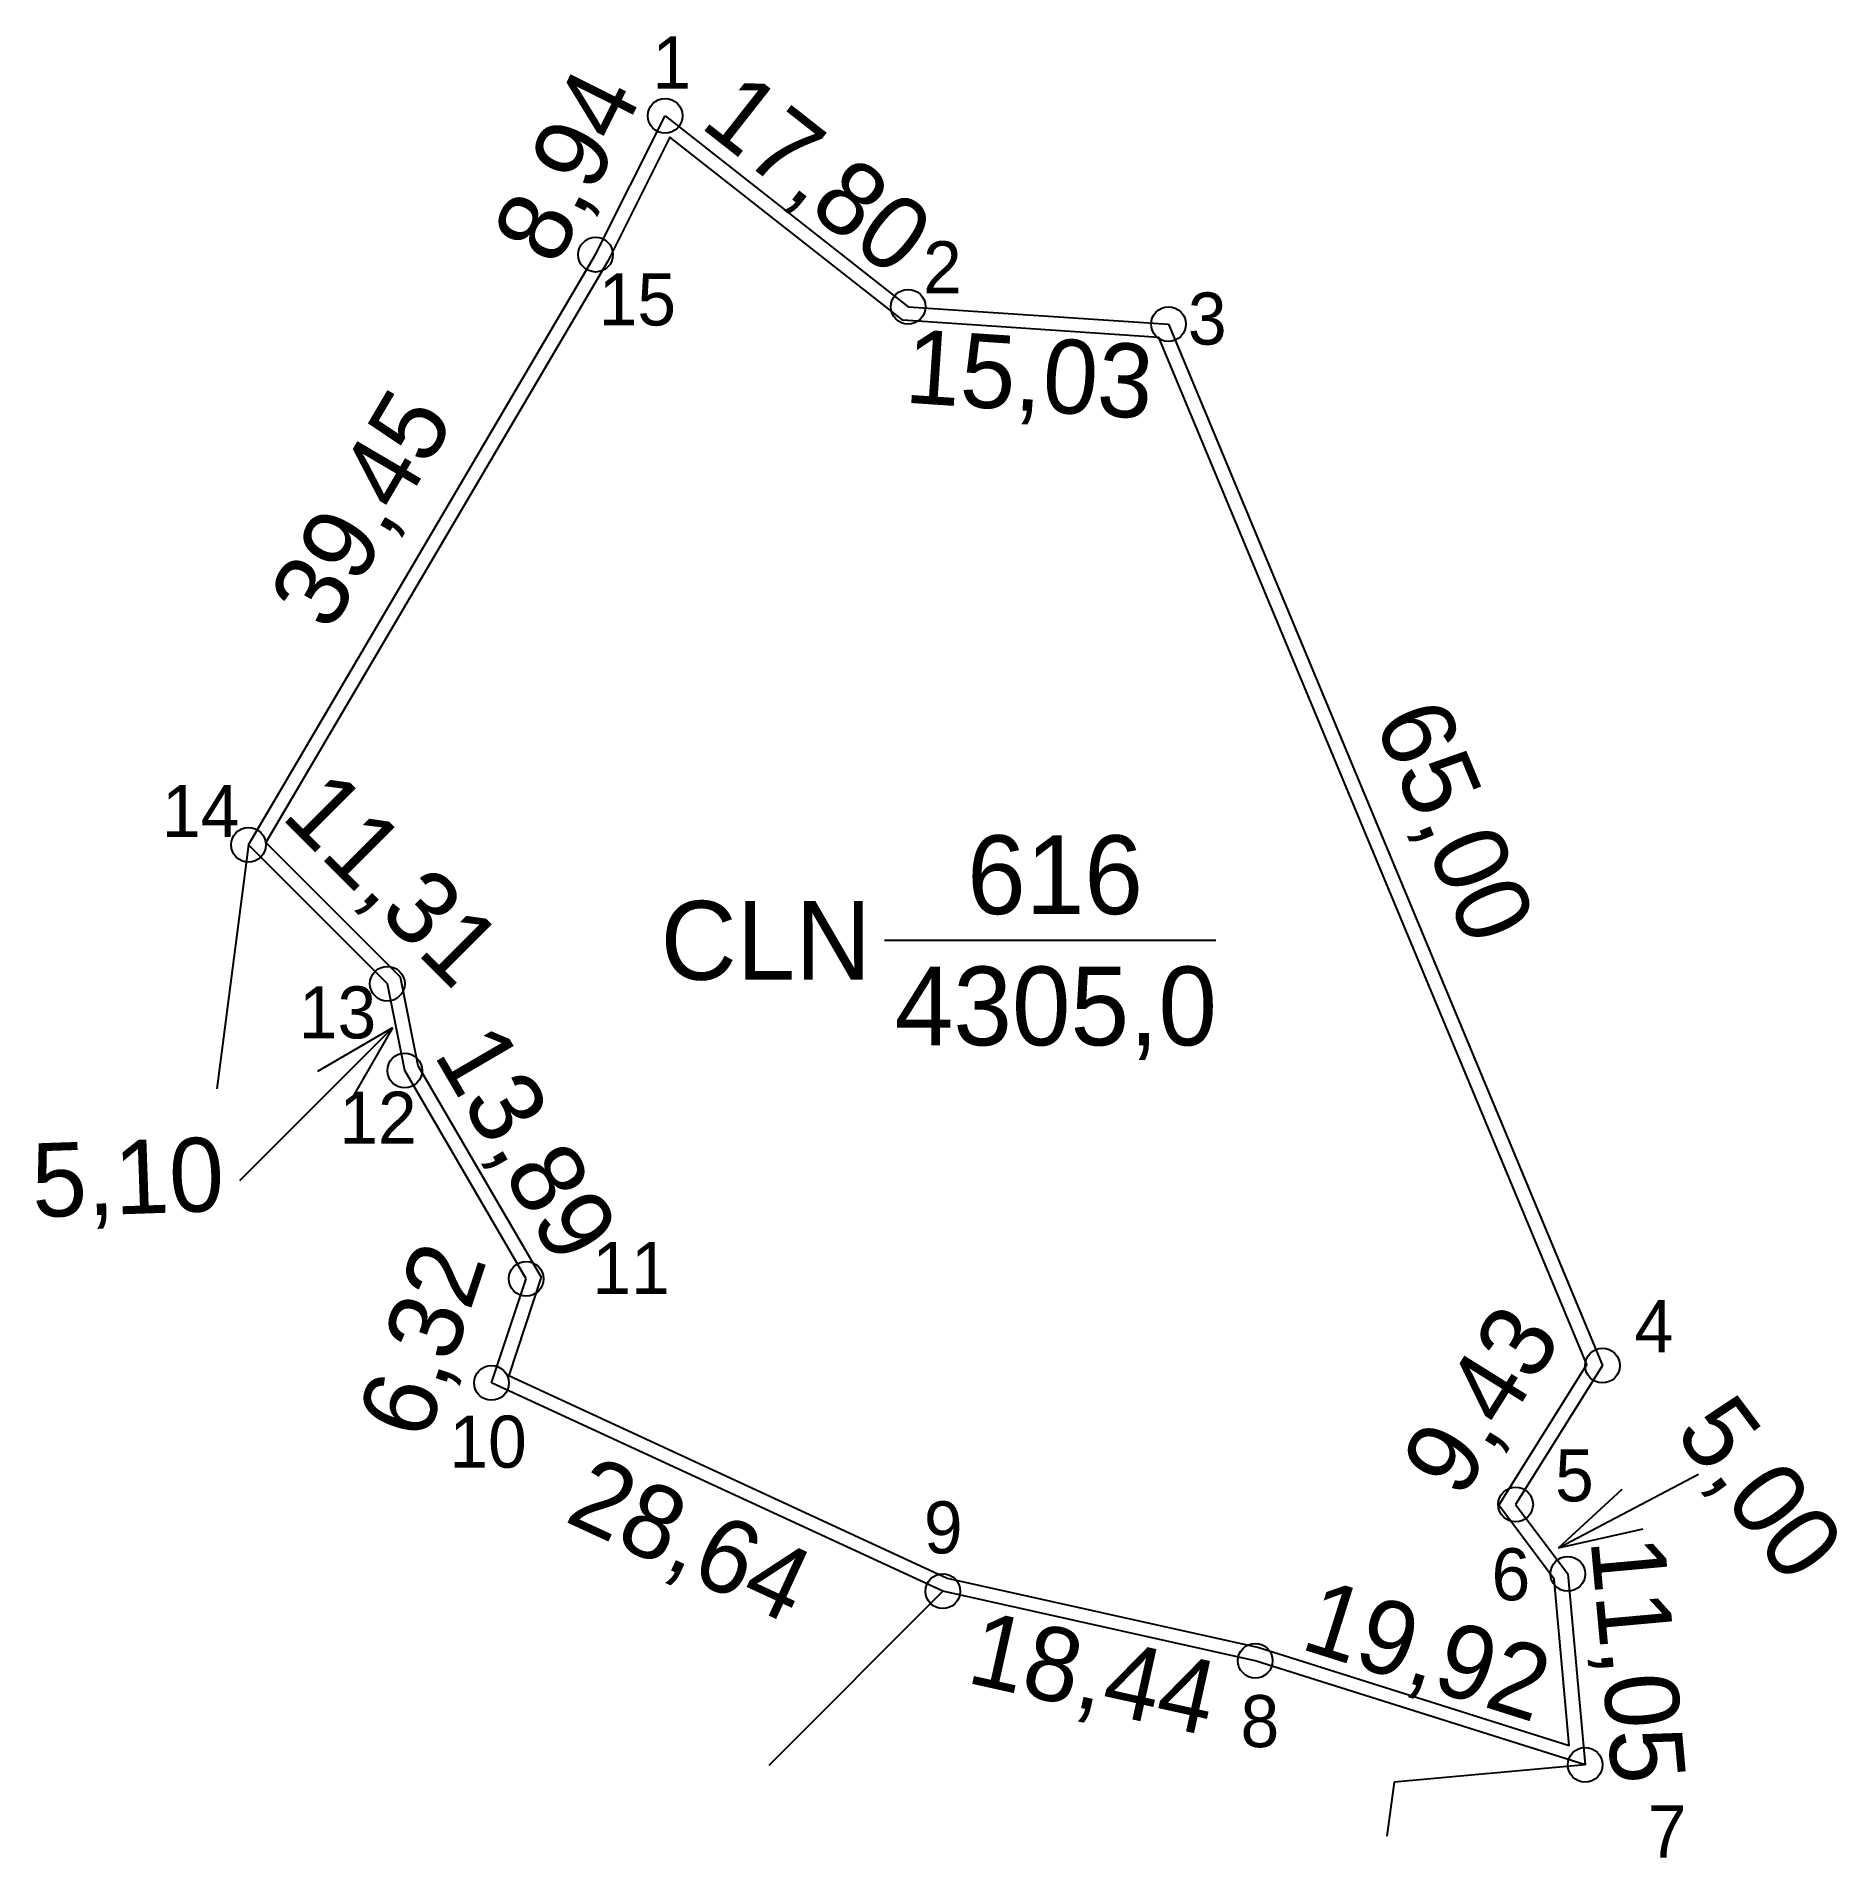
# Model space of a CAD drawing. Extents: x 553244 to 553348, y 1841519 to 1841624.
import ezdxf

# ---------------------------------------------------------------- set-up
doc = ezdxf.new("R2010")
doc.units = 0
for name, color, linetype in [('CanhThua', 7, 'Continuous'), ('ChieuDaiCanhThua', 7, 'Continuous'), ('Level 2', 7, 'Continuous'), ('Level 35', 7, 'Continuous'), ('MocDinhThua', 7, 'Continuous'), ('NhanDiaChinhThua', 7, 'Continuous'), ('RauThua', 7, 'Continuous'), ('SoHieuDinhThua', 7, 'Continuous')]:
    doc.layers.add(name, color=color, linetype=linetype)

msp = doc.modelspace()

# ---------------------------------------------------------------- linework, layer by layer
at = {"layer": 'CanhThua'}
for p, q in [((553276, 1841611), (553280, 1841619)), ((553280, 1841619), (553294, 1841608)), ((553256, 1841577), (553276, 1841611)), ((553294, 1841608), (553309, 1841607)), ((553309, 1841607), (553334, 1841547)), ((553264, 1841569), (553256, 1841577)), ((553265, 1841564), (553264, 1841569)), ((553272, 1841552), (553265, 1841564)), ((553270, 1841546), (553272, 1841552)), ((553334, 1841547), (553329, 1841539)), ((553296, 1841534), (553270, 1841546)), ((553329, 1841539), (553332, 1841535)), ((553332, 1841535), (553333, 1841524)), ((553314, 1841530), (553296, 1841534)), ((553333, 1841524), (553314, 1841530))]:
    msp.add_line(p, q, dxfattribs=at)
at = {"layer": 'Level 2'}
msp.add_lwpolyline([(553328.03, 1841538.96), (553333.1, 1841547.07), (553308.45, 1841606.23), (553293.7, 1841607.22), (553280.28, 1841617.77), (553276.7, 1841610.62), (553257, 1841577.13), (553264.74, 1841569.39), (553265.76, 1841564.29), (553272.87, 1841552.09), (553270.99, 1841546.43), (553296.26, 1841534.76), (553314.21, 1841530.77), (553332.09, 1841525.12), (553331.22, 1841534.7)], close=True, dxfattribs=at)
at = {"layer": 'Level 35'}
for p, q in [((553264.3, 1841566.46), (553255.49, 1841557.64)), ((553264.3, 1841566.46), (553259.97, 1841563.95)), ((553264.3, 1841566.46), (553261.8, 1841562.12)), ((553331.46, 1841536.51), (553339.54, 1841540.74)), ((553331.46, 1841536.51), (553335.14, 1841539.89)), ((553331.46, 1841536.51), (553336.34, 1841537.6))]:
    msp.add_line(p, q, dxfattribs=at)
at = {"layer": 'MocDinhThua'}
for centre in [(553280, 1841619), (553276, 1841611), (553294, 1841608), (553309, 1841607), (553256, 1841577), (553264, 1841569), (553265, 1841564), (553272, 1841552), (553270, 1841546), (553334, 1841547), (553329, 1841539), (553332, 1841535), (553296, 1841534), (553314, 1841530), (553333, 1841524)]:
    msp.add_circle(centre, 1, dxfattribs=at)
at = {"layer": 'NhanDiaChinhThua'}
msp.add_line((553292.65, 1841571.5), (553311.73, 1841571.5), dxfattribs=at)
at = {"layer": 'RauThua'}
for p, q in [((553256, 1841577), (553254.17, 1841562.94)), ((553296, 1841534), (553285.97, 1841523.97)), ((553333, 1841524), (553322, 1841523)), ((553322, 1841523), (553321.57, 1841519.89))]:
    msp.add_line(p, q, dxfattribs=at)

# ---------------------------------------------------------------- texts
at = {"layer": 'ChieuDaiCanhThua'}
for s, rotation, p in [('8,94', 63.4349, (553273.73, 1841610.22)), ('17,80', 321.8428, (553281.93, 1841618.41)), ('15,03', 356.1859, (553293.75, 1841602.48)), ('39,45', 59.5345, (553260.69, 1841589.17)), ('65,00', 292.6199, (553320.83, 1841584.14)), ('11,31', 315, (553257.81, 1841578.61)), ('13,89', 300.2564, (553266.63, 1841564.94)), ('5,10', 1.9793, (553243.59, 1841555.54)), ('6,32', 71.5651, (553266.25, 1841542.57)), ('9,43', 57.9946, (553325.84, 1841539.22)), ('5,00', 306.8699, (553338.09, 1841543.12)), ('28,64', 335.2249, (553274.12, 1841538.07)), ('11,05', 275.1944, (553333.31, 1841536.96)), ('19,92', 342.4744, (553316.5, 1841530.72)), ('18,44', 347.4712, (553297.27, 1841528.76))]:
    msp.add_text(s, height=4.255, rotation=rotation, dxfattribs=at).set_placement(p)
at = {"layer": 'NhanDiaChinhThua'}
for s, p in [('616', (553297.4, 1841573.01)), ('CLN', (553279.74, 1841569.23)), ('4305,0', (553293.23, 1841565.45))]:
    msp.add_text(s, height=4.539, dxfattribs=at).set_placement(p)
at = {"layer": 'SoHieuDinhThua'}
for s, p in [('1', (553279.27, 1841620.57)), ('2', (553294.86, 1841608.77)), ('15', (553276.17, 1841606.92)), ('3', (553310.12, 1841605.82)), ('14', (553251.01, 1841577.45)), ('13', (553258.9, 1841565.85)), ('12', (553261.23, 1841559.78)), ('11', (553275.81, 1841551.12)), ('4', (553335.85, 1841547.77)), ('10', (553267.57, 1841541.12)), ('5', (553331.27, 1841539.18)), ('9', (553294.91, 1841536.18)), ('6', (553327.61, 1841533.48)), ('8', (553313.15, 1841525.02)), ('7', (553336.61, 1841518.66))]:
    msp.add_text(s, height=3, dxfattribs=at).set_placement(p)

doc.saveas('drawing.dxf')
